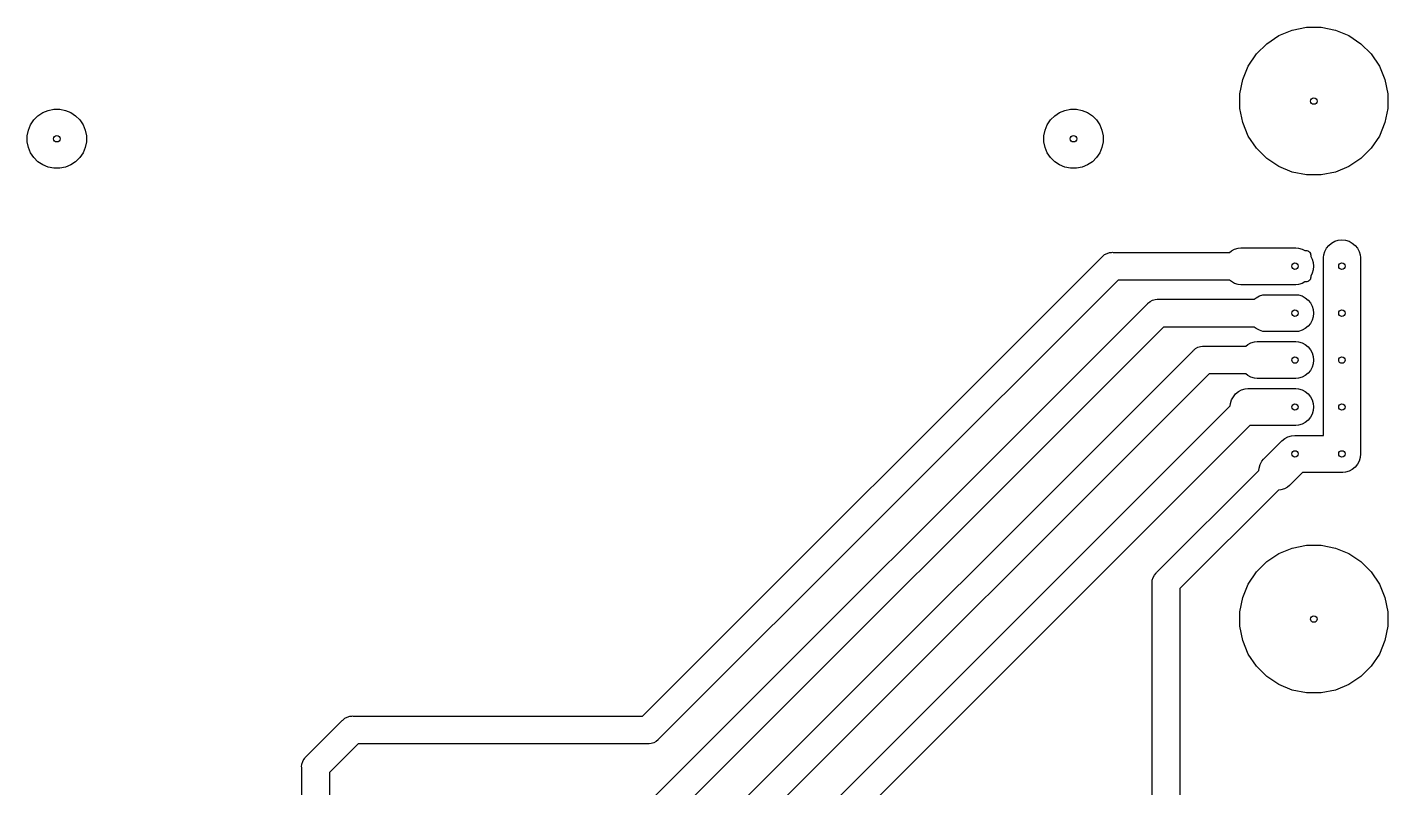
# Model space of a CAD drawing. Extents: x 49 to 127, y -191 to -26.
# Drawn here: x 53.4 to 127, y -67.1 to -26 of the extents above; entities that cross this region are included whole.
import ezdxf

# ---------------------------------------------------------------- set-up
doc = ezdxf.new("R2010")
doc.units = 0
doc.layers.add('BLACK', color=7, linetype='CONTINUOUS')

msp = doc.modelspace()

# ---------------------------------------------------------------- linework, layer by layer
at = {"layer": 'BLACK', "linetype": 'CONTINUOUS'}
for p, q in [((120.45, -26.853), (121.105, -26.4152)), ((121.105, -26.4152), (121.833, -26.1137)), ((121.833, -26.1137), (122.606, -25.96)), ((122.606, -25.96), (123.394, -25.96)), ((123.394, -25.96), (124.167, -26.1137)), ((124.167, -26.1137), (124.895, -26.4152)), ((124.895, -26.4152), (125.55, -26.853)), ((119.893, -27.4101), (120.45, -26.853)), ((125.55, -26.853), (126.107, -27.4101)), ((119.455, -28.0653), (119.893, -27.4101)), ((126.107, -27.4101), (126.545, -28.0653)), ((119.154, -28.7932), (119.455, -28.0653)), ((126.545, -28.0653), (126.846, -28.7932)), ((119, -29.566), (119.154, -28.7932)), ((126.846, -28.7932), (127, -29.566)), ((119, -30.354), (119, -29.566)), ((127, -29.566), (127, -30.354)), ((53.7572, -30.9801), (53.9801, -30.7572)), ((53.9801, -30.7572), (54.2421, -30.5821)), ((54.2421, -30.5821), (54.5333, -30.4615)), ((54.5333, -30.4615), (54.8424, -30.4)), ((54.8424, -30.4), (55.1576, -30.4)), ((55.1576, -30.4), (55.4667, -30.4615)), ((55.4667, -30.4615), (55.7579, -30.5821)), ((55.7579, -30.5821), (56.0199, -30.7572)), ((56.0199, -30.7572), (56.2428, -30.9801)), ((108.757, -30.9801), (108.98, -30.7572)), ((108.98, -30.7572), (109.242, -30.5821)), ((109.242, -30.5821), (109.533, -30.4615)), ((109.533, -30.4615), (109.842, -30.4)), ((109.842, -30.4), (110.158, -30.4)), ((110.158, -30.4), (110.467, -30.4615)), ((110.467, -30.4615), (110.758, -30.5821)), ((110.758, -30.5821), (111.02, -30.7572)), ((111.02, -30.7572), (111.243, -30.9801)), ((119.154, -31.1268), (119, -30.354)), ((127, -30.354), (126.846, -31.1268)), ((53.4, -31.8424), (53.4615, -31.5333)), ((53.4615, -31.5333), (53.5821, -31.2421)), ((53.5821, -31.2421), (53.7572, -30.9801)), ((56.2428, -30.9801), (56.4179, -31.2421)), ((56.4179, -31.2421), (56.5385, -31.5333)), ((56.5385, -31.5333), (56.6, -31.8424)), ((108.4, -31.8424), (108.461, -31.5333)), ((108.461, -31.5333), (108.582, -31.2421)), ((108.582, -31.2421), (108.757, -30.9801)), ((111.243, -30.9801), (111.418, -31.2421)), ((111.418, -31.2421), (111.539, -31.5333)), ((111.539, -31.5333), (111.6, -31.8424)), ((119.455, -31.8547), (119.154, -31.1268)), ((126.846, -31.1268), (126.545, -31.8547)), ((53.4, -32.1576), (53.4, -31.8424)), ((53.4615, -32.4667), (53.4, -32.1576)), ((56.6, -32.1576), (56.5385, -32.4667)), ((56.6, -31.8424), (56.6, -32.1576)), ((108.4, -32.1576), (108.4, -31.8424)), ((108.461, -32.4667), (108.4, -32.1576)), ((111.6, -32.1576), (111.539, -32.4667)), ((111.6, -31.8424), (111.6, -32.1576)), ((119.893, -32.5099), (119.455, -31.8547)), ((126.545, -31.8547), (126.107, -32.5099)), ((53.5821, -32.7579), (53.4615, -32.4667)), ((53.7572, -33.0199), (53.5821, -32.7579)), ((53.9801, -33.2428), (53.7572, -33.0199)), ((56.2428, -33.0199), (56.0199, -33.2428)), ((56.4179, -32.7579), (56.2428, -33.0199)), ((56.5385, -32.4667), (56.4179, -32.7579)), ((108.582, -32.7579), (108.461, -32.4667)), ((108.757, -33.0199), (108.582, -32.7579)), ((108.98, -33.2428), (108.757, -33.0199)), ((111.243, -33.0199), (111.02, -33.2428)), ((111.418, -32.7579), (111.243, -33.0199)), ((111.539, -32.4667), (111.418, -32.7579)), ((120.45, -33.067), (119.893, -32.5099)), ((121.105, -33.5048), (120.45, -33.067)), ((125.55, -33.067), (124.895, -33.5048)), ((126.107, -32.5099), (125.55, -33.067)), ((54.2421, -33.4179), (53.9801, -33.2428)), ((54.5333, -33.5385), (54.2421, -33.4179)), ((54.8424, -33.6), (54.5333, -33.5385)), ((55.1576, -33.6), (54.8424, -33.6)), ((55.4667, -33.5385), (55.1576, -33.6)), ((55.7579, -33.4179), (55.4667, -33.5385)), ((56.0199, -33.2428), (55.7579, -33.4179)), ((109.242, -33.4179), (108.98, -33.2428)), ((109.533, -33.5385), (109.242, -33.4179)), ((109.842, -33.6), (109.533, -33.5385)), ((110.158, -33.6), (109.842, -33.6)), ((110.467, -33.5385), (110.158, -33.6)), ((110.758, -33.4179), (110.467, -33.5385)), ((111.02, -33.2428), (110.758, -33.4179)), ((121.833, -33.8063), (121.105, -33.5048)), ((122.606, -33.96), (121.833, -33.8063)), ((124.167, -33.8063), (123.394, -33.96)), ((124.895, -33.5048), (124.167, -33.8063)), ((123.394, -33.96), (122.606, -33.96)), ((124.135, -37.5517), (124.324, -37.4945)), ((124.324, -37.4945), (124.52, -37.4752)), ((124.52, -37.4752), (124.716, -37.4945)), ((124.716, -37.4945), (124.905, -37.5517)), ((111.681, -38.2734), (111.812, -38.2037)), ((111.812, -38.2037), (111.953, -38.1609)), ((111.953, -38.1609), (112.063, -38.15)), ((112.063, -38.15), (112.1, -38.1464)), ((112.063, -38.15), (112.063, -38.15)), ((112.1, -38.1464), (112.137, -38.15)), ((112.137, -38.15), (118.438, -38.15)), ((118.438, -38.15), (118.542, -38.0645)), ((118.542, -38.0645), (118.715, -37.9717)), ((118.715, -37.9717), (118.904, -37.9145)), ((118.904, -37.9145), (119.051, -37.9)), ((119.051, -37.9), (122.029, -37.9)), ((122.029, -37.9), (122.176, -37.9145)), ((122.176, -37.9145), (122.365, -37.9717)), ((122.365, -37.9717), (122.511, -38.05)), ((122.511, -38.05), (122.58, -38.05)), ((122.58, -38.05), (122.629, -38.0548)), ((122.629, -38.0548), (122.676, -38.069)), ((122.676, -38.069), (122.719, -38.0921)), ((122.719, -38.0921), (122.757, -38.1232)), ((122.757, -38.1232), (122.788, -38.1611)), ((122.788, -38.1611), (122.811, -38.2043)), ((122.811, -38.2043), (122.825, -38.2512)), ((122.825, -38.2512), (122.83, -38.3)), ((123.534, -38.284), (123.592, -38.0955)), ((123.592, -38.0955), (123.685, -37.9217)), ((123.685, -37.9217), (123.809, -37.7695)), ((123.809, -37.7695), (123.962, -37.6445)), ((123.962, -37.6445), (124.135, -37.5517)), ((124.905, -37.5517), (125.078, -37.6445)), ((125.078, -37.6445), (125.231, -37.7695)), ((125.231, -37.7695), (125.355, -37.9217)), ((125.355, -37.9217), (125.448, -38.0955)), ((125.448, -38.0955), (125.506, -38.284)), ((86.6893, -63.25), (111.544, -38.3957)), ((111.544, -38.3957), (111.567, -38.3671)), ((111.567, -38.3671), (111.596, -38.3436)), ((111.596, -38.3436), (111.681, -38.2734)), ((111.596, -38.3436), (111.596, -38.3436)), ((111.681, -38.2734), (111.681, -38.2734)), ((111.681, -38.2734), (111.681, -38.2734)), ((122.83, -38.3), (122.83, -38.3689)), ((122.83, -38.3689), (122.908, -38.5155)), ((122.908, -38.5155), (122.966, -38.704)), ((122.966, -38.704), (122.985, -38.9)), ((122.985, -38.9), (122.966, -39.096)), ((123.52, -38.4309), (123.534, -38.284)), ((123.52, -38.9491), (123.52, -38.4309)), ((123.52, -48.06), (123.52, -38.9491)), ((123.52, -38.9491), (123.52, -38.9491)), ((125.506, -38.284), (125.52, -38.4309)), ((125.52, -38.4309), (125.52, -49.0109)), ((112.411, -39.65), (87.5564, -64.5043)), ((118.438, -39.65), (112.411, -39.65)), ((118.542, -39.7355), (118.438, -39.65)), ((118.715, -39.8283), (118.542, -39.7355)), ((122.676, -39.731), (122.629, -39.7452)), ((122.719, -39.7079), (122.676, -39.731)), ((122.757, -39.6768), (122.719, -39.7079)), ((122.788, -39.6389), (122.757, -39.6768)), ((122.811, -39.5957), (122.788, -39.6389)), ((122.825, -39.5488), (122.811, -39.5957)), ((122.83, -39.5), (122.825, -39.5488)), ((122.908, -39.2845), (122.83, -39.4311)), ((122.83, -39.4311), (122.83, -39.5)), ((122.966, -39.096), (122.908, -39.2845)), ((118.904, -39.8855), (118.715, -39.8283)), ((119.051, -39.9), (118.904, -39.8855)), ((122.029, -39.9), (119.051, -39.9)), ((120.055, -40.5117), (120.244, -40.4545)), ((120.244, -40.4545), (120.391, -40.44)), ((120.391, -40.44), (122.029, -40.44)), ((122.176, -39.8855), (122.029, -39.9)), ((122.029, -40.44), (122.176, -40.4545)), ((122.365, -39.8283), (122.176, -39.8855)), ((122.176, -40.4545), (122.365, -40.5117)), ((122.511, -39.75), (122.365, -39.8283)), ((122.58, -39.75), (122.511, -39.75)), ((122.629, -39.7452), (122.58, -39.75)), ((68.2493, -86.69), (114.004, -40.9357)), ((114.004, -40.9357), (114.027, -40.9071)), ((114.027, -40.9071), (114.058, -40.8817)), ((114.058, -40.8817), (114.141, -40.8134)), ((114.141, -40.8134), (114.272, -40.7437)), ((114.272, -40.7437), (114.413, -40.7009)), ((114.413, -40.7009), (114.523, -40.69)), ((114.523, -40.69), (114.56, -40.6864)), ((114.523, -40.69), (114.523, -40.69)), ((114.56, -40.6864), (114.597, -40.69)), ((114.597, -40.69), (119.778, -40.69)), ((119.778, -40.69), (119.882, -40.6045)), ((119.882, -40.6045), (120.055, -40.5117)), ((122.365, -40.5117), (122.538, -40.6045)), ((122.538, -40.6045), (122.691, -40.7295)), ((122.691, -40.7295), (122.815, -40.8817)), ((122.815, -40.8817), (122.908, -41.0555)), ((122.908, -41.0555), (122.966, -41.244)), ((122.908, -41.8245), (122.815, -41.9983)), ((122.966, -41.636), (122.908, -41.8245)), ((122.966, -41.244), (122.985, -41.44)), ((122.985, -41.44), (122.966, -41.636)), ((114.871, -42.19), (69.1164, -87.9443)), ((119.778, -42.19), (114.871, -42.19)), ((119.882, -42.2755), (119.778, -42.19)), ((120.055, -42.3683), (119.882, -42.2755)), ((120.244, -42.4255), (120.055, -42.3683)), ((120.391, -42.44), (120.244, -42.4255)), ((122.029, -42.44), (120.391, -42.44)), ((122.176, -42.4255), (122.029, -42.44)), ((122.365, -42.3683), (122.176, -42.4255)), ((122.538, -42.2755), (122.365, -42.3683)), ((122.691, -42.1505), (122.538, -42.2755)), ((122.815, -41.9983), (122.691, -42.1505)), ((116.487, -43.4471), (116.518, -43.4217)), ((116.518, -43.4217), (116.601, -43.3534)), ((116.601, -43.3534), (116.732, -43.2837)), ((116.732, -43.2837), (116.873, -43.2409)), ((116.873, -43.2409), (116.983, -43.23)), ((116.983, -43.23), (117.02, -43.2264)), ((116.983, -43.23), (116.983, -43.23)), ((117.02, -43.2264), (117.057, -43.23)), ((117.057, -43.23), (119.318, -43.23)), ((119.318, -43.23), (119.422, -43.1445)), ((119.422, -43.1445), (119.595, -43.0517)), ((119.595, -43.0517), (119.784, -42.9945)), ((119.784, -42.9945), (119.931, -42.98)), ((119.931, -42.98), (122.029, -42.98)), ((122.029, -42.98), (122.176, -42.9945)), ((122.176, -42.9945), (122.365, -43.0517)), ((122.365, -43.0517), (122.538, -43.1445)), ((122.538, -43.1445), (122.691, -43.2695)), ((122.691, -43.2695), (122.815, -43.4217)), ((122.815, -43.4217), (122.908, -43.5955)), ((70.7093, -89.23), (116.464, -43.4757)), ((116.464, -43.4757), (116.487, -43.4471)), ((122.908, -43.5955), (122.966, -43.784)), ((122.966, -43.784), (122.985, -43.98)), ((122.985, -43.98), (122.966, -44.176)), ((117.331, -44.73), (71.5764, -90.4843)), ((119.318, -44.73), (117.331, -44.73)), ((119.422, -44.8155), (119.318, -44.73)), ((119.595, -44.9083), (119.422, -44.8155)), ((122.538, -44.8155), (122.365, -44.9083)), ((122.691, -44.6905), (122.538, -44.8155)), ((122.815, -44.5383), (122.691, -44.6905)), ((122.908, -44.3645), (122.815, -44.5383)), ((122.966, -44.176), (122.908, -44.3645)), ((118.922, -45.6845), (119.095, -45.5917)), ((119.095, -45.5917), (119.284, -45.5345)), ((119.284, -45.5345), (119.431, -45.52)), ((119.431, -45.52), (122.029, -45.52)), ((119.784, -44.9655), (119.595, -44.9083)), ((119.931, -44.98), (119.784, -44.9655)), ((122.029, -44.98), (119.931, -44.98)), ((122.176, -44.9655), (122.029, -44.98)), ((122.029, -45.52), (122.176, -45.5345)), ((122.365, -44.9083), (122.176, -44.9655)), ((122.176, -45.5345), (122.365, -45.5917)), ((122.365, -45.5917), (122.538, -45.6845)), ((118.481, -46.4581), (118.494, -46.324)), ((118.494, -46.324), (118.552, -46.1355)), ((118.552, -46.1355), (118.645, -45.9617)), ((118.645, -45.9617), (118.769, -45.8095)), ((118.769, -45.8095), (118.922, -45.6845)), ((122.538, -45.6845), (122.691, -45.8095)), ((122.691, -45.8095), (122.815, -45.9617)), ((122.815, -45.9617), (122.908, -46.1355)), ((122.908, -46.1355), (122.966, -46.324)), ((122.966, -46.324), (122.985, -46.52)), ((73.1693, -91.77), (118.481, -46.4581)), ((122.815, -47.0783), (122.691, -47.2305)), ((122.908, -46.9045), (122.815, -47.0783)), ((122.966, -46.716), (122.908, -46.9045)), ((122.985, -46.52), (122.966, -46.716)), ((119.541, -47.52), (74.0364, -93.0243)), ((122.029, -47.52), (119.541, -47.52)), ((122.176, -47.5055), (122.029, -47.52)), ((122.365, -47.4483), (122.176, -47.5055)), ((122.538, -47.3555), (122.365, -47.4483)), ((122.691, -47.2305), (122.538, -47.3555)), ((120.278, -49.3476), (121.238, -48.3876)), ((121.238, -48.3876), (121.269, -48.3495)), ((121.269, -48.3495), (121.422, -48.2245)), ((121.422, -48.2245), (121.595, -48.1317)), ((121.595, -48.1317), (121.784, -48.0745)), ((121.784, -48.0745), (121.98, -48.0552)), ((121.98, -48.0552), (122.029, -48.06)), ((122.029, -48.06), (123.52, -48.06)), ((125.506, -49.256), (125.448, -49.4445)), ((125.525, -49.06), (125.506, -49.256)), ((125.52, -49.0109), (125.525, -49.06)), ((114.496, -55.4836), (120.021, -49.9581)), ((120.021, -49.9581), (120.034, -49.824)), ((120.034, -49.824), (120.092, -49.6355)), ((120.092, -49.6355), (120.185, -49.4617)), ((120.185, -49.4617), (120.278, -49.3476)), ((124.716, -50.0455), (124.569, -50.06)), ((124.905, -49.9883), (124.716, -50.0455)), ((125.078, -49.8955), (124.905, -49.9883)), ((125.231, -49.7705), (125.078, -49.8955)), ((125.355, -49.6183), (125.231, -49.7705)), ((125.448, -49.4445), (125.355, -49.6183)), ((121.692, -50.7618), (121.578, -50.8555)), ((122.394, -50.06), (121.692, -50.7618)), ((124.471, -50.06), (122.394, -50.06)), ((124.52, -50.0648), (124.471, -50.06)), ((124.569, -50.06), (124.52, -50.0648)), ((121.082, -51.0187), (115.75, -56.3507)), ((121.216, -51.0055), (121.082, -51.0187)), ((121.405, -50.9483), (121.216, -51.0055)), ((121.578, -50.8555), (121.405, -50.9483)), ((120.45, -54.893), (121.105, -54.4552)), ((121.105, -54.4552), (121.833, -54.1537)), ((121.833, -54.1537), (122.606, -54)), ((122.606, -54), (123.394, -54)), ((123.394, -54), (124.167, -54.1537)), ((124.167, -54.1537), (124.895, -54.4552)), ((124.895, -54.4552), (125.55, -54.893)), ((119.893, -55.4501), (120.45, -54.893)), ((125.55, -54.893), (126.107, -55.4501)), ((114.25, -56.0032), (114.261, -55.893)), ((114.261, -55.893), (114.304, -55.7516)), ((114.304, -55.7516), (114.373, -55.6213)), ((114.373, -55.6213), (114.467, -55.5071)), ((114.467, -55.5071), (114.496, -55.4836)), ((119.455, -56.1053), (119.893, -55.4501)), ((126.107, -55.4501), (126.545, -56.1053)), ((114.246, -56.04), (114.25, -56.0032)), ((114.25, -56.0768), (114.246, -56.04)), ((114.25, -56.0032), (114.25, -56.0032)), ((114.25, -72.9632), (114.25, -56.0768)), ((115.75, -56.3507), (115.75, -72.6893)), ((119.154, -56.8332), (119.455, -56.1053)), ((126.545, -56.1053), (126.846, -56.8332)), ((119, -57.606), (119.154, -56.8332)), ((126.846, -56.8332), (127, -57.606)), ((119, -58.394), (119, -57.606)), ((127, -57.606), (127, -58.394)), ((119.154, -59.1668), (119, -58.394)), ((127, -58.394), (126.846, -59.1668)), ((119.455, -59.8947), (119.154, -59.1668)), ((126.846, -59.1668), (126.545, -59.8947)), ((119.893, -60.5499), (119.455, -59.8947)), ((126.545, -59.8947), (126.107, -60.5499)), ((120.45, -61.107), (119.893, -60.5499)), ((126.107, -60.5499), (125.55, -61.107)), ((121.105, -61.5448), (120.45, -61.107)), ((121.833, -61.8463), (121.105, -61.5448)), ((124.895, -61.5448), (124.167, -61.8463)), ((125.55, -61.107), (124.895, -61.5448)), ((122.606, -62), (121.833, -61.8463)), ((123.394, -62), (122.606, -62)), ((124.167, -61.8463), (123.394, -62)), ((70.7116, -63.3037), (70.853, -63.2609)), ((70.853, -63.2609), (70.9632, -63.25)), ((70.9632, -63.25), (71, -63.2464)), ((70.9632, -63.25), (70.9632, -63.25)), ((71, -63.2464), (71.0368, -63.25)), ((71.0368, -63.25), (86.6893, -63.25)), ((68.4957, -65.4436), (70.4436, -63.4957)), ((70.4436, -63.4957), (70.4671, -63.4671)), ((70.4671, -63.4671), (70.5813, -63.3734)), ((70.5813, -63.3734), (70.7116, -63.3037)), ((71.3107, -64.75), (69.75, -66.3107)), ((86.9632, -64.75), (71.3107, -64.75)), ((87, -64.7536), (86.9632, -64.75)), ((87.0368, -64.75), (87, -64.7536)), ((87.147, -64.7391), (87.0368, -64.75)), ((87.0368, -64.75), (87.0368, -64.75)), ((87.2884, -64.6963), (87.147, -64.7391)), ((87.4187, -64.6266), (87.2884, -64.6963)), ((87.5329, -64.5329), (87.4187, -64.6266)), ((87.5564, -64.5043), (87.5329, -64.5329)), ((68.4161, -65.5292), (68.4436, -65.4957)), ((68.4436, -65.4957), (68.4671, -65.4671)), ((68.4436, -65.4957), (68.4436, -65.4957)), ((68.4671, -65.4671), (68.4957, -65.4436)), ((68.2464, -66), (68.2609, -65.853)), ((68.25, -66.0368), (68.2464, -66)), ((68.25, -74.6893), (68.25, -66.0368)), ((68.2609, -65.853), (68.3037, -65.7116)), ((68.3037, -65.7116), (68.3362, -65.6509)), ((68.3362, -65.6509), (68.3734, -65.5813)), ((68.3734, -65.5813), (68.4161, -65.5292)), ((69.75, -66.3107), (69.75, -74.9632))]:
    msp.add_line(p, q, dxfattribs=at)
at = {"layer": 'BLACK'}
for centre in [(123, -29.96), (55, -32), (110, -32), (121.98, -38.9), (124.52, -38.9), (121.98, -41.44), (124.52, -41.44), (121.98, -43.98), (124.52, -43.98), (121.98, -46.52), (124.52, -46.52), (121.98, -49.06), (124.52, -49.06), (123, -58)]:
    msp.add_circle(centre, 0.175, dxfattribs=at)

doc.saveas('drawing.dxf')
